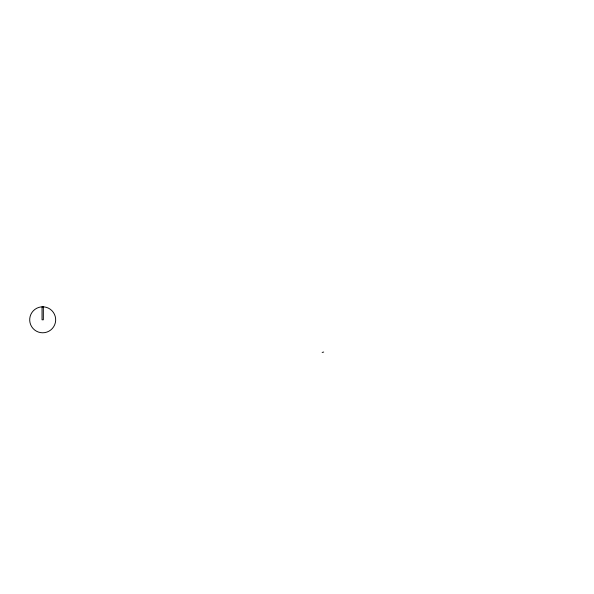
<?xml version="1.0" encoding="UTF-8"?>
<svg xmlns="http://www.w3.org/2000/svg" width="594" height="594" viewBox="0 0 594 594"><rect width="100%" height="100%" fill="white"/><g stroke="black" fill="none" stroke-linecap="round" stroke-linejoin="round"><path stroke-width="0.89" d="M322.156 352.428L323.7 352.042M43.34 306.853L43.34 319.802L42.04 319.802L42.04 306.853M42.686 306.816L40.993 306.927A12.986 12.986 0 0 0 31.734 326.782A12.986 12.986 0 0 0 53.638 326.782A12.986 12.986 0 0 0 44.379 306.927L42.686 306.816"/></g></svg>
